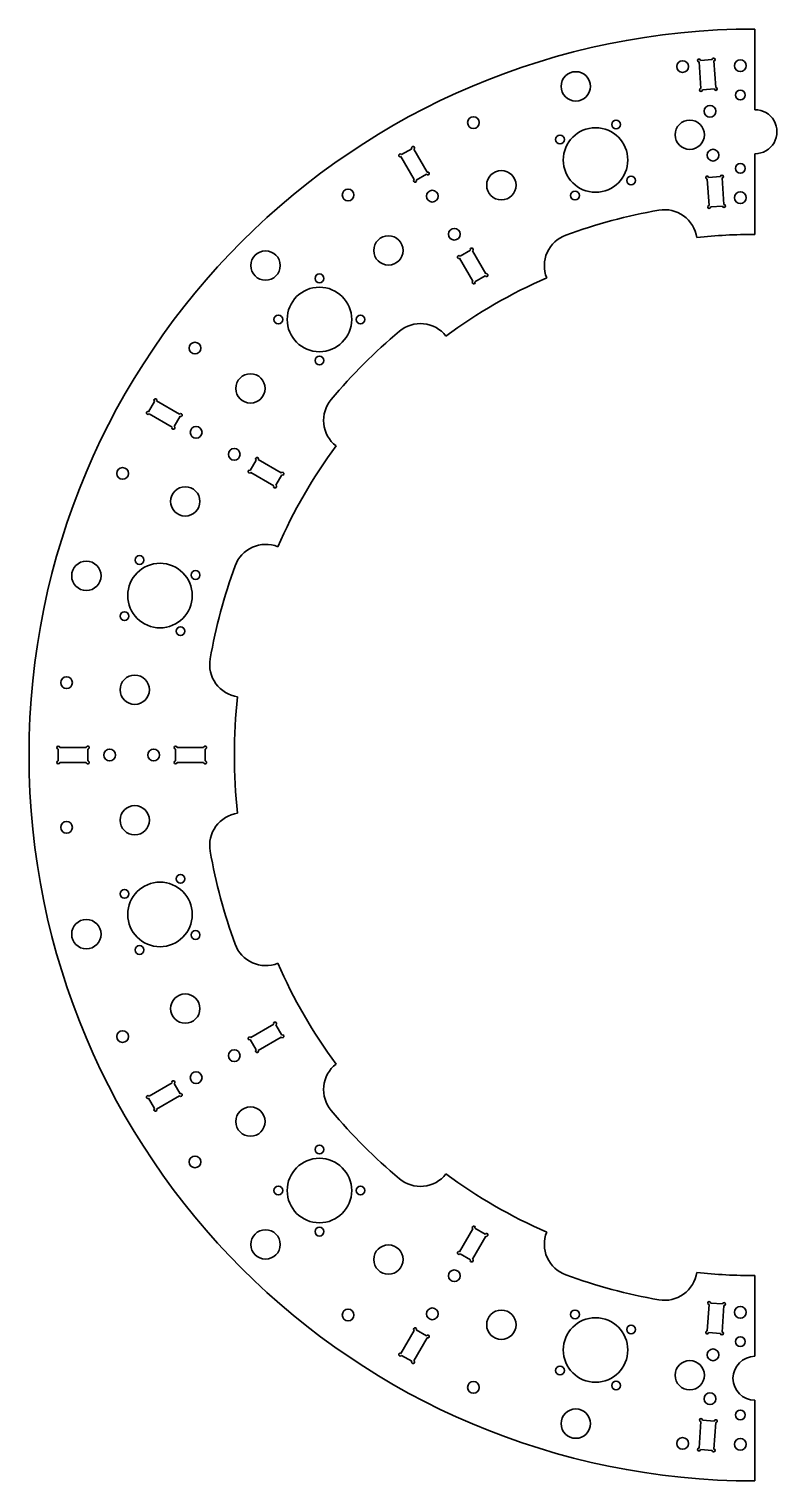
# Model space of a CAD drawing. Extents: x -22 to 232, y -99 to 396.
import ezdxf

# ---------------------------------------------------------------- set-up
doc = ezdxf.new("R2010")
doc.units = 0

msp = doc.modelspace()

# ---------------------------------------------------------------- linework, layer by layer
at = {"color": 7, "lineweight": 35}
for p, q in [((225, 396), (225, 368.5)), ((225, 353.5), (225, 326)), ((225, -29), (225, -56.5)), ((225, -71.5), (225, -99))]:
    msp.add_line(p, q, dxfattribs=at)
at = {"color": 7, "lineweight": 35, "ltscale": 0.22625}
for p, q in [((206.578415, 375.74353), (205.947128, 384.771484)), ((211.616119, 376.095795), (210.984818, 385.123749)), ((108.825783, 344.669647), (104.300789, 352.507172)), ((113.199211, 347.194641), (108.674217, 355.032166)), ((209.368683, 335.840973), (208.737381, 344.868927)), ((214.406372, 336.193237), (213.775085, 345.221191)), ((128.825775, 310.028625), (124.300789, 317.86615)), ((133.199219, 312.553619), (128.674225, 320.391174)), ((28.830353, 264.674225), (20.992828, 269.199219)), ((26.305359, 260.300781), (18.467834, 264.825775)), ((63.471375, 244.674225), (55.63385, 249.199219)), ((60.946381, 240.300781), (53.108841, 244.825775)), ((-2.975006, 151.024994), (-12.024994, 151.024994)), ((37.024994, 151.024994), (27.975006, 151.024994)), ((-2.975006, 145.975006), (-12.024994, 145.975006)), ((37.024994, 145.975006), (27.975006, 145.975006)), ((60.946381, 56.699211), (53.108841, 52.174217)), ((63.471375, 52.325783), (55.63385, 47.800789)), ((26.305359, 36.699211), (18.467834, 32.174217)), ((28.830353, 32.325783), (20.992828, 27.800789)), ((128.825775, -13.028625), (124.300789, -20.86615)), ((133.199219, -15.553619), (128.674225, -23.391159)), ((209.368683, -38.840973), (208.737381, -47.868927)), ((214.406372, -39.193237), (213.775085, -48.221191)), ((108.825783, -47.669647), (104.300789, -55.507172)), ((113.199211, -50.194641), (108.674217, -58.032166)), ((206.578415, -78.74353), (205.947128, -87.771484)), ((211.616119, -79.095795), (210.984818, -88.123749))]:
    msp.add_line(p, q, dxfattribs=at)
at = {"color": 7, "lineweight": 35, "ltscale": 0.10125}
for p, q in [((210.451157, 385.587646), (206.411026, 385.305145)), ((211.152206, 375.562134), (207.112076, 375.279633)), ((107.991203, 355.215179), (104.483795, 353.190186)), ((113.016205, 346.511627), (109.508797, 344.486633)), ((213.241425, 345.685089), (209.201279, 345.402588)), ((213.942474, 335.659576), (209.902344, 335.377075)), ((127.991203, 320.574158), (124.483795, 318.549164)), ((133.016205, 311.870605), (129.508789, 309.845612)), ((20.309814, 269.016205), (18.284821, 265.508789)), ((29.013367, 263.991211), (26.988373, 260.483795)), ((54.950836, 249.016205), (52.925827, 245.508789)), ((63.654388, 243.991211), (61.629395, 240.483795)), ((-12.524994, 150.524994), (-12.524994, 146.475006)), ((-2.475006, 150.524994), (-2.475006, 146.475006)), ((27.475006, 150.524994), (27.475006, 146.475006)), ((37.524994, 150.524994), (37.524994, 146.475006)), ((61.629395, 56.516205), (63.654388, 53.008797)), ((52.925827, 51.491203), (54.950836, 47.983795)), ((26.988373, 36.516205), (29.013367, 33.008797)), ((18.284821, 31.491203), (20.309814, 27.983795)), ((129.508789, -12.845612), (133.016205, -14.870605)), ((124.483795, -21.549164), (127.991203, -23.574173)), ((209.902344, -38.37706), (213.942474, -38.659576)), ((109.508797, -47.486633), (113.016205, -49.511627)), ((209.201279, -48.402588), (213.241425, -48.685089)), ((104.483795, -56.190186), (107.991203, -58.215179)), ((207.112076, -78.279633), (211.152206, -78.562134)), ((206.411026, -88.305145), (210.451157, -88.587662))]:
    msp.add_line(p, q, dxfattribs=at)
at = {"color": 7, "lineweight": 35}
for centre, radius in [((163.918701, 376.458496), 5), ((200.331284, 383.207153), 2), ((220, 383.5), 2), ((220, 373.5), 1.65), ((209.65358, 367.964111), 2), ((129.010162, 364.096741), 2), ((170.647995, 351.344421), 11), ((177.647995, 363.468781), 1.5), ((202.76503, 359.950134), 5), ((158.523651, 358.344421), 1.5), ((210.699921, 353.00061), 2), ((138.530975, 342.738708), 5), ((220, 348.5), 1.65), ((182.772354, 344.344421), 1.5), ((86.282684, 339.428009), 2), ((115, 339.025574), 2), ((163.647995, 339.220062), 1.5), ((220, 338.5), 2), ((122.5, 326.035217), 2), ((100.018875, 320.503723), 5), ((58.122803, 315.377197), 5), ((76.507568, 310.992432), 1.5), ((76.507568, 296.992432), 11), ((62.507568, 296.992432), 1.5), ((90.507568, 296.992432), 1.5), ((34.071991, 287.217316), 2), ((76.507568, 282.992432), 1.5), ((52.996277, 273.48114), 5), ((34.474411, 258.5), 2), ((47.464798, 251), 2), ((9.403275, 244.489838), 2), ((30.761307, 234.969025), 5), ((-2.958496, 209.581299), 5), ((22.155579, 202.852005), 11), ((15.155579, 214.976349), 1.5), ((34.279938, 209.852005), 1.5), ((10.031219, 195.852005), 1.5), ((29.155579, 190.727646), 1.5), ((-9.707169, 173.168716), 2), ((13.54985, 170.73497), 5), ((5, 148.5), 2), ((20, 148.5), 2), ((13.54985, 126.26503), 5), ((-9.707169, 123.831284), 2), ((22.155579, 94.147995), 11), ((29.155579, 106.272354), 1.5), ((10.031219, 101.147995), 1.5), ((-2.958496, 87.418701), 5), ((34.279938, 87.147995), 1.5), ((15.155579, 82.023643), 1.5), ((30.761307, 62.030968), 5), ((9.403275, 52.510155), 2), ((47.464798, 46), 2), ((34.474411, 38.5), 2), ((52.996277, 23.518875), 5), ((76.507568, 14.007568), 1.5), ((34.071991, 9.782684), 2), ((76.507568, 0.007568), 11), ((62.507568, 0.007568), 1.5), ((90.507568, 0.007568), 1.5), ((58.122803, -18.377197), 5), ((76.507568, -13.992432), 1.5), ((100.018875, -23.503723), 5), ((122.5, -29.035202), 2), ((220, -41.5), 2), ((86.282684, -42.428009), 2), ((115, -42.025589), 2), ((138.530975, -45.738693), 5), ((170.647995, -54.344421), 11), ((163.647995, -42.220062), 1.5), ((182.772354, -47.344421), 1.5), ((210.699921, -56.000626), 2), ((220, -51.5), 1.65), ((202.76503, -62.95015), 5), ((158.523651, -61.344421), 1.5), ((129.010162, -67.096725), 2), ((177.647995, -66.468781), 1.5), ((209.65358, -70.964096), 2), ((163.918701, -79.458496), 5), ((220, -76.5), 1.65), ((200.331284, -86.207169), 2), ((220, -86.5), 2)]:
    msp.add_circle(centre, radius, dxfattribs=at)
for centre, radius, start, end in [((225, 148.5), 247.5, 90.000003, 269.999997), ((210.949936, 385.622559), 0.5, 274.000002, 184), ((205.912247, 385.270264), 0.5, 4, 274.000002), ((206.613297, 375.244751), 0.5, 94, 4), ((211.651001, 375.597015), 0.5, 184, 94), ((225, 361), 7.5, 269.999997, 90.000003), ((104.050789, 352.940186), 0.5, 30.000001, 299.999998), ((108.424217, 355.465179), 0.5, 299.999998, 210.000003), ((113.449211, 346.761627), 0.5, 210.000003, 120.000003), ((109.075783, 344.236633), 0.5, 120.000003, 30.000001), ((208.702499, 345.367706), 0.5, 4, 274.000002), ((213.740204, 345.719971), 0.5, 274.000002, 184), ((225, 148.5), 188.6, 100.000001, 109.999999), ((194.177444, 323.303375), 11.1, 8.208206, 100.000001), ((209.403549, 335.342163), 0.5, 94, 4), ((214.441254, 335.694458), 0.5, 184, 94), ((164.291428, 315.295441), 11.1, 109.999999, 201.791796), ((225, 148.5), 177.5, 90.000003, 96.416412), ((124.050789, 318.299164), 0.5, 30.000001, 299.999998), ((128.424225, 320.824158), 0.5, 299.999998, 210.000003), ((133.449219, 312.120605), 0.5, 210.000003, 120.000003), ((225, 148.5), 177.5, 113.583587, 126.416406), ((129.075775, 309.595612), 0.5, 120.000003, 30.000001), ((225, 148.5), 188.6, 130.000001, 139.999999), ((110.905197, 284.4729), 11.1, 38.208205, 130.000001), ((20.559814, 269.449219), 0.5, 329.999999, 239.999997), ((89.027115, 262.594788), 11.1, 139.999999, 231.79179), ((18.034821, 265.075775), 0.5, 60.000002, 329.999999), ((29.263367, 264.424225), 0.5, 239.999997, 149.999997), ((26.738373, 260.050781), 0.5, 149.999997, 60.000002), ((225, 148.5), 177.5, 143.583581, 156.416414), ((55.200836, 249.449219), 0.5, 329.999999, 239.999997), ((52.675827, 245.075775), 0.5, 60.000002, 329.999999), ((63.904388, 244.424225), 0.5, 239.999997, 149.999997), ((61.379395, 240.050781), 0.5, 149.999997, 60.000002), ((58.204559, 209.208572), 11.1, 68.208202, 159.999995), ((225, 148.5), 188.6, 159.999995, 169.999993), ((50.196625, 179.322556), 11.1, 169.999993, 261.791797), ((225, 148.5), 177.5, 173.583589, 186.416411), ((-12.524994, 151.024994), 0.5, 0, 269.999997), ((-2.475006, 151.024994), 0.5, 269.999997, 180.000005), ((27.475006, 151.024994), 0.5, 0, 269.999997), ((37.524994, 151.024994), 0.5, 269.999997, 180.000005), ((-12.524994, 145.975006), 0.5, 90.000003, 360), ((-2.475006, 145.975006), 0.5, 179.999995, 90.000003), ((27.475006, 145.975006), 0.5, 90.000003, 360), ((37.524994, 145.975006), 0.5, 179.999995, 90.000003), ((50.196625, 117.677444), 11.1, 98.208203, 190.000007), ((225, 148.5), 188.6, 190.000007, 200.000005), ((58.204559, 87.791428), 11.1, 200.000005, 291.791798), ((225, 148.5), 177.5, 203.583586, 216.416419), ((61.379395, 56.949211), 0.5, 299.999998, 210.000003), ((52.675827, 51.924217), 0.5, 30.000001, 299.999998), ((63.904388, 52.575783), 0.5, 210.000003, 120.000003), ((55.200836, 47.550789), 0.5, 120.000003, 30.000001), ((89.027115, 34.405197), 11.1, 128.20821, 220.000001), ((26.738373, 36.949211), 0.5, 299.999998, 210.000003), ((18.034821, 31.924217), 0.5, 30.000001, 299.999998), ((29.263367, 32.575783), 0.5, 210.000003, 120.000003), ((20.559814, 27.550789), 0.5, 120.000003, 30.000001), ((225, 148.5), 188.6, 220.000001, 229.999999), ((110.905197, 12.527115), 11.1, 229.999999, 321.791795), ((225, 148.5), 177.5, 233.583594, 246.416413), ((129.075775, -12.595612), 0.5, 329.999999, 239.999997), ((133.449219, -15.120605), 0.5, 239.999997, 149.999997), ((164.291428, -18.295441), 11.1, 158.208204, 250.000001), ((124.050789, -21.299164), 0.5, 60.000002, 329.999999), ((128.424225, -23.824173), 0.5, 149.999997, 60.000002), ((225, 148.5), 188.6, 250.000001, 259.999999), ((194.177444, -26.303375), 11.1, 259.999999, 351.791794), ((225, 148.5), 177.5, 263.583588, 269.999997), ((209.403549, -38.342178), 0.5, 356, 266), ((214.441254, -38.694458), 0.5, 266, 176), ((109.075783, -47.236633), 0.5, 329.999999, 239.999997), ((113.449211, -49.761627), 0.5, 239.999997, 149.999997), ((208.702499, -48.367706), 0.5, 85.999998, 356), ((213.740204, -48.719971), 0.5, 176, 85.999998), ((104.050789, -55.940186), 0.5, 60.000002, 329.999999), ((108.424217, -58.465179), 0.5, 149.999997, 60.000002), ((225, -64), 7.5, 90.000003, 269.999997), ((206.613297, -78.244751), 0.5, 356, 266), ((211.651001, -78.597015), 0.5, 266, 176), ((205.912247, -88.270264), 0.5, 85.999998, 356), ((210.949936, -88.622543), 0.5, 176, 85.999998)]:
    msp.add_arc(centre, radius, start, end, dxfattribs=at)

doc.saveas('drawing.dxf')
